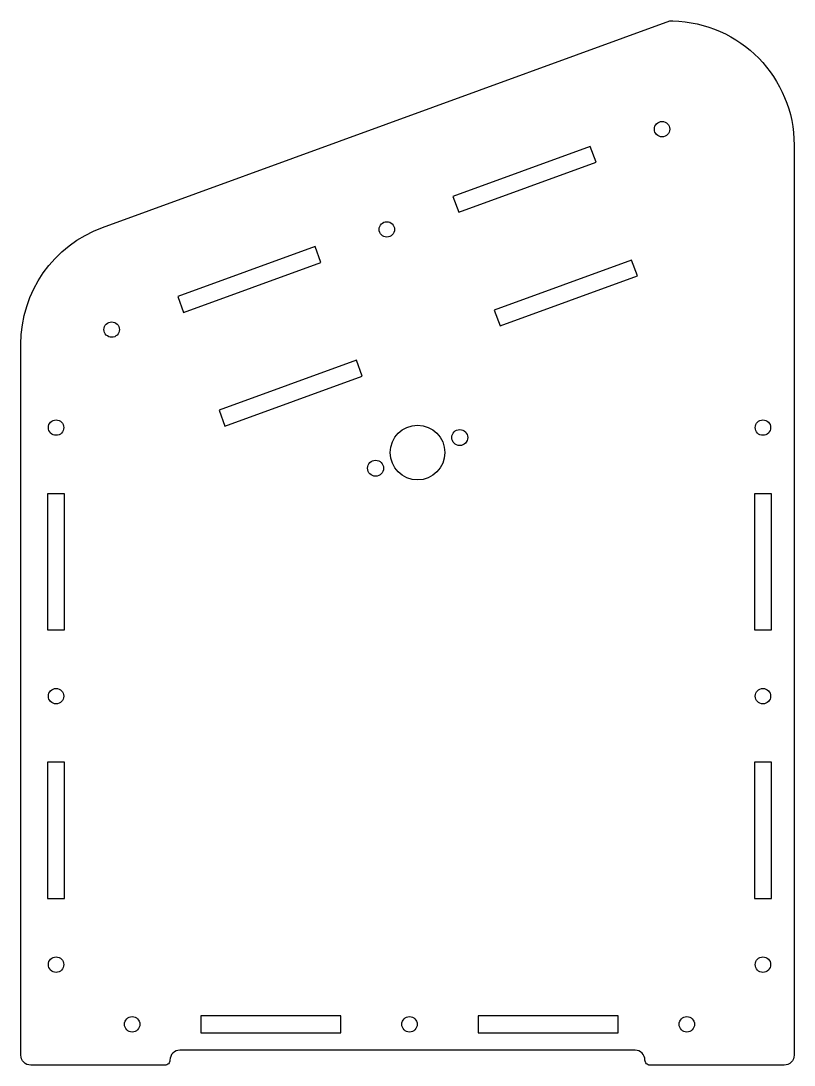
# Model space of a CAD drawing. Header units: millimetres. Extents: x -161 to -6, y -88 to 122.
import ezdxf

# ---------------------------------------------------------------- set-up
doc = ezdxf.new("R2010")
doc.units = ezdxf.units.MM
doc.layers.get('0').update_dxf_attribs({"linetype": 'CONTINUOUS'})

msp = doc.modelspace()

# ---------------------------------------------------------------- linework, layer by layer
msp.add_lwpolyline([(-5.69, -86.22, -0.414214), (-7.69, -88.22), (-34.69, -88.22, -0.414214), (-35.69, -87.22, 0.414214), (-37.69, -85.22), (-129.25, -85.22, 0.414214), (-131.25, -87.22, -0.414214), (-132.25, -88.22), (-159.25, -88.22, -0.414214), (-161.25, -86.22), (-161.25, 56.77, -0.315299), (-144.8, 80.26), (-30.71, 121.79), (-30.12, 121.79, -0.407587), (-5.69, 96.79)], format="xyb", close=True)
for points in [[(-46.7, 96.55), (-74.33, 86.5), (-73.17, 83.3), (-45.54, 93.36)], [(-102.06, 76.4), (-129.69, 66.35), (-128.53, 63.15), (-100.9, 73.21)], [(-38.38, 73.68), (-66, 63.62), (-64.84, 60.43), (-37.21, 70.48)], [(-93.74, 53.53), (-121.36, 43.47), (-120.2, 40.28), (-92.57, 50.33)], [(-155.86, 26.69), (-155.86, -0.71), (-152.46, -0.71), (-152.46, 26.69)], [(-13.67, 26.69), (-13.67, -0.71), (-10.27, -0.71), (-10.27, 26.69)], [(-155.86, -27.31), (-155.86, -54.71), (-152.46, -54.71), (-152.46, -27.31)], [(-13.67, -27.31), (-13.67, -54.71), (-10.27, -54.71), (-10.27, -27.31)], [(-125.06, -78.31), (-125.06, -81.71), (-96.86, -81.71), (-96.86, -78.31)], [(-69.27, -78.31), (-69.27, -81.71), (-41.07, -81.71), (-41.07, -78.31)]]:
    msp.add_lwpolyline(points, close=True)
for centre, radius in [((-32.25, 100), 1.55), ((-87.62, 79.85), 1.55), ((-142.98, 59.7), 1.55), ((-154.16, 39.99), 1.55), ((-81.45, 34.97), 5.5), ((-11.97, 39.99), 1.55), ((-72.96, 37.99), 1.6), ((-89.89, 31.82), 1.6), ((-154.16, -14.01), 1.55), ((-11.97, -14.01), 1.55), ((-154.16, -68.01), 1.55), ((-11.97, -68.01), 1.55), ((-138.85, -80.01), 1.55), ((-83.07, -80.01), 1.55), ((-27.28, -80.01), 1.55)]:
    msp.add_circle(centre, radius)

doc.saveas('drawing.dxf')
